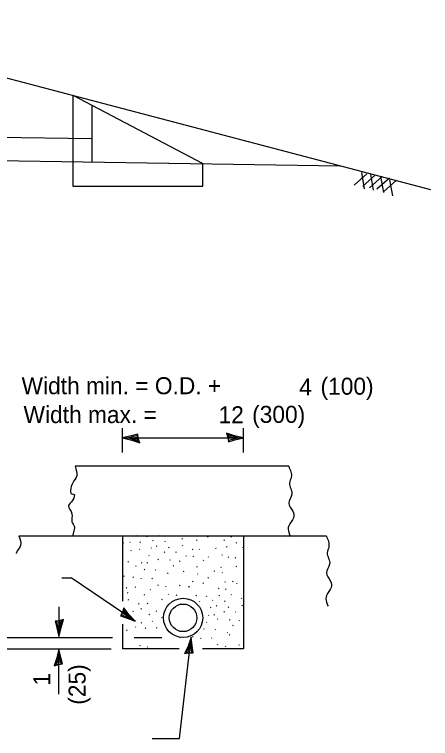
# Model space of a CAD drawing. Extents: x 600886 to 602246, y 1107 to 1547.
# Drawn here: x 601873.7 to 601932.4, y 1211.6 to 1313.7 of the extents above; entities that cross this region are included whole.
import ezdxf

# ---------------------------------------------------------------- set-up
doc = ezdxf.new("R2010")
doc.units = 0
for name, color, linetype in [('Design_EX_Roadway Dimensions', 7, 'Continuous'), ('Design_EX_Roadway Notes', 7, 'Continuous'), ('Drainage_PR_Pipe Culvert', 7, 'Continuous'), ('XSC_Exist Ground', 7, 'Continuous')]:
    doc.layers.add(name, color=color, linetype=linetype)

msp = doc.modelspace()

# ---------------------------------------------------------------- linework, layer by layer
at = {"layer": 'Design_EX_Roadway Dimensions'}
for p, q in [((601888.92, 1251.97), (601888.92, 1255.36)), ((601905.97, 1251.97), (601905.97, 1255.36)), ((601888.92, 1254), (601905.97, 1254)), ((601879.92, 1230.17), (601879.92, 1226)), ((601849.17, 1225.85), (601887.49, 1225.85)), ((601890.52, 1225.85), (601894.45, 1225.85)), ((601896.92, 1211.59), (601898.6, 1225.87)), ((601849.17, 1224.24), (601887.3, 1224.24)), ((601879.92, 1217.86), (601879.92, 1224.24)), ((601893.07, 1211.59), (601896.92, 1211.59))]:
    msp.add_line(p, q, dxfattribs=at)
for points in [[(601891.13, 1253.94), (601891.05, 1254.53), (601890.12, 1254.28), (601888.92, 1254), (601890.2, 1253.69), (601891.32, 1253.33), (601891.13, 1253.94), (601891.03, 1254.33), (601889.73, 1254), (601891.15, 1253.55), (601890.94, 1254.05), (601890.34, 1253.98), (601890.92, 1253.83)], [(601903.77, 1254.06), (601903.84, 1253.47), (601904.77, 1253.72), (601905.97, 1254), (601904.69, 1254.32), (601903.57, 1254.67), (601903.77, 1254.06), (601903.87, 1253.67), (601905.17, 1254), (601903.75, 1254.45), (601903.96, 1253.95), (601904.55, 1254.02), (601903.98, 1254.18)], [(601879.98, 1228.21), (601879.39, 1228.13), (601879.65, 1227.2), (601879.92, 1226), (601880.24, 1227.28), (601880.59, 1228.4), (601879.98, 1228.21), (601879.59, 1228.11), (601879.92, 1226.81), (601880.37, 1228.23), (601879.87, 1228.02), (601879.94, 1227.42), (601880.1, 1228)], [(601898.28, 1223.69), (601898.88, 1223.7), (601898.73, 1224.65), (601898.6, 1225.87), (601898.14, 1224.64), (601897.66, 1223.57), (601898.28, 1223.69), (601898.68, 1223.74), (601898.5, 1225.07), (601897.89, 1223.71), (601898.42, 1223.86), (601898.42, 1224.47), (601898.19, 1223.91)], [(601879.86, 1222.04), (601880.45, 1222.11), (601880.2, 1223.04), (601879.92, 1224.24), (601879.61, 1222.96), (601879.26, 1221.84), (601879.86, 1222.04), (601880.25, 1222.14), (601879.92, 1223.43), (601879.47, 1222.01), (601879.97, 1222.22), (601879.91, 1222.82), (601879.75, 1222.25)]]:
    msp.add_lwpolyline(points, dxfattribs=at)
at = {"layer": 'Design_EX_Roadway Notes'}
for p in [(601880.34, 1234.27), (601890.69, 1228.13)]:
    msp.add_line(p, (601881.65, 1234.27), dxfattribs=at)
msp.add_lwpolyline([(601888.9, 1229.42), (601888.63, 1228.89), (601889.55, 1228.58), (601890.69, 1228.13), (601889.81, 1229.11), (601889.08, 1230.03), (601888.9, 1229.42), (601888.76, 1229.04), (601890.03, 1228.59), (601889.1, 1229.75), (601888.99, 1229.22), (601889.53, 1228.94), (601889.14, 1229.4)], dxfattribs=at)
at = {"layer": 'Drainage_PR_Pipe Culvert'}
for p, q in [((601881.88, 1302.34), (601881.88, 1289.53)), ((601881.88, 1302.34), (601900.24, 1292.72)), ((601884.55, 1300.94), (601884.55, 1292.93)), ((601793.05, 1297.6), (601884.55, 1296.24)), ((601793, 1294.29), (601919.61, 1292.41)), ((601900.24, 1289.53), (601900.24, 1292.7)), ((601881.88, 1289.53), (601900.24, 1289.53)), ((601912.35, 1250), (601882.21, 1250)), ((601905.97, 1240.16), (601874.28, 1240.16)), ((601888.92, 1240.16), (601888.92, 1230.99)), ((601890.91, 1240.15), (601890.83, 1240.23)), ((601894.2, 1240.12), (601894.12, 1240.19)), ((601897.71, 1240.14), (601897.64, 1240.21)), ((601905.97, 1240.16), (601905.97, 1224.24)), ((601917.67, 1240.16), (601905.97, 1240.16)), ((601889.09, 1239.12), (601889.02, 1239.2)), ((601890, 1239.24), (601889.93, 1239.32)), ((601891.43, 1239.27), (601891.35, 1239.35)), ((601892.4, 1240), (601892.32, 1240.08)), ((601893.24, 1239.45), (601893.17, 1239.53)), ((601894.97, 1239.35), (601894.9, 1239.42)), ((601897.34, 1239.73), (601897.26, 1239.8)), ((601899.41, 1239.53), (601899.33, 1239.61)), ((601900.98, 1240.01), (601900.9, 1240.08)), ((601903.28, 1239.55), (601903.2, 1239.63)), ((601904.26, 1240.02), (601904.19, 1240.1)), ((601905.02, 1239.14), (601904.94, 1239.22)), ((601890.18, 1238.03), (601890.11, 1238.11)), ((601891.36, 1238.24), (601891.29, 1238.32)), ((601893, 1238.43), (601892.93, 1238.5)), ((601893.78, 1238.68), (601893.7, 1238.75)), ((601895.47, 1238.5), (601895.39, 1238.58)), ((601897.41, 1238.73), (601897.34, 1238.81)), ((601898.87, 1238.2), (601898.79, 1238.28)), ((601899.77, 1238.26), (601899.7, 1238.33)), ((601902.13, 1238.37), (601902.06, 1238.45)), ((601903.67, 1238.61), (601903.59, 1238.69)), ((601905.94, 1238.52), (601905.87, 1238.6)), ((601888.94, 1237.27), (601888.92, 1237.29)), ((601892.68, 1237.35), (601892.61, 1237.42)), ((601894.86, 1237.83), (601894.79, 1237.91)), ((601896.5, 1237.82), (601896.42, 1237.89)), ((601897.95, 1237.28), (601897.87, 1237.36)), ((601898.94, 1237.21), (601898.87, 1237.28)), ((601901.05, 1237.17), (601900.97, 1237.24)), ((601903.03, 1237.43), (601902.96, 1237.51)), ((601903.89, 1237.11), (601903.81, 1237.19)), ((601904.88, 1237.04), (601904.8, 1237.11)), ((601889.73, 1236.48), (601889.65, 1236.56)), ((601891.65, 1236.32), (601891.58, 1236.39)), ((601892.41, 1236.35), (601892.33, 1236.42)), ((601893.96, 1236.8), (601893.88, 1236.88)), ((601895.68, 1236.71), (601895.61, 1236.79)), ((601897.02, 1236.59), (601896.94, 1236.67)), ((601900.39, 1236.67), (601900.32, 1236.75)), ((601890.83, 1235.86), (601890.76, 1235.94)), ((601892.03, 1235.4), (601891.95, 1235.47)), ((601893.62, 1235.32), (601893.55, 1235.4)), ((601896.14, 1235.89), (601896.06, 1235.97)), ((601897.59, 1235.11), (601897.52, 1235.18)), ((601899.48, 1235.76), (601899.4, 1235.83)), ((601901.92, 1235.14), (601901.84, 1235.22)), ((601902.89, 1235.68), (601902.82, 1235.76)), ((601903.02, 1234.95), (601902.94, 1235.03)), ((601905.01, 1235.8), (601904.93, 1235.87)), ((601889.17, 1234.44), (601889.09, 1234.52)), ((601890.44, 1234.32), (601890.36, 1234.4)), ((601891.59, 1234.08), (601891.52, 1234.15)), ((601893.11, 1234.14), (601893.03, 1234.21)), ((601895.32, 1234.89), (601895.24, 1234.97)), ((601899.55, 1234.76), (601899.48, 1234.84)), ((601901.01, 1234.23), (601900.93, 1234.3)), ((601893.96, 1233.17), (601893.88, 1233.24)), ((601895.08, 1232.96), (601895, 1233.03)), ((601897.02, 1233.14), (601896.94, 1233.21)), ((601898.29, 1232.96), (601898.21, 1233.03)), ((601898.35, 1232.96), (601898.27, 1233.03)), ((601898.86, 1233.71), (601898.79, 1233.79)), ((601900.32, 1233.47), (601900.24, 1233.55)), ((601903.45, 1233.62), (601903.37, 1233.69)), ((601904.5, 1233.71), (601904.42, 1233.79)), ((601905.09, 1233.42), (601905.01, 1233.5)), ((601889.5, 1232.83), (601889.43, 1232.91)), ((601889.7, 1232.09), (601889.62, 1232.17)), ((601890.78, 1232.9), (601890.7, 1232.97)), ((601892.86, 1232.56), (601892.79, 1232.64)), ((601895.41, 1231.89), (601895.33, 1231.97)), ((601902.53, 1232.7), (601902.45, 1232.78)), ((601903.53, 1232.63), (601903.45, 1232.7)), ((601889.78, 1231.1), (601889.7, 1231.17)), ((601892.05, 1231.8), (601891.97, 1231.88)), ((601894.53, 1231.14), (601894.45, 1231.21)), ((601896.56, 1231.77), (601896.48, 1231.85)), ((601899.32, 1231.74), (601899.24, 1231.82)), ((601899.83, 1230.87), (601899.76, 1230.94)), ((601900.8, 1231.59), (601900.73, 1231.67)), ((601901.65, 1231.05), (601901.58, 1231.12)), ((601902.61, 1231.71), (601902.53, 1231.79)), ((601903.38, 1230.94), (601903.3, 1231.01)), ((601904.29, 1231.85), (601904.22, 1231.93)), ((601905.75, 1231.32), (601905.67, 1231.4)), ((601891.23, 1230.56), (601891.15, 1230.64)), ((601891.58, 1229.85), (601891.5, 1229.93)), ((601892.47, 1230.59), (601892.4, 1230.67)), ((601901.41, 1230.02), (601901.33, 1230.09)), ((601902.19, 1230.27), (601902.11, 1230.35)), ((601903.88, 1230.09), (601903.8, 1230.17)), ((601905.82, 1230.33), (601905.75, 1230.4)), ((601890.46, 1229.49), (601890.39, 1229.57)), ((601892.76, 1229.03), (601892.68, 1229.11)), ((601893.74, 1229.5), (601893.67, 1229.58)), ((601901.09, 1228.94), (601901.01, 1229.02)), ((601901.88, 1229), (601901.8, 1229.08)), ((601903.27, 1229.43), (601903.2, 1229.5)), ((601904.91, 1229.41), (601904.83, 1229.49)), ((601891.61, 1227.85), (601891.54, 1227.93)), ((601893.15, 1228.1), (601893.07, 1228.17)), ((601894.5, 1228.62), (601894.43, 1228.7)), ((601900.82, 1227.94), (601900.74, 1228.02)), ((601902.36, 1228.4), (601902.29, 1228.47)), ((601904.09, 1228.3), (601904.01, 1228.38)), ((601905.42, 1228.18), (601905.35, 1228.26)), ((601888.92, 1227.71), (601888.92, 1224.24)), ((601889.55, 1226.83), (601889.47, 1226.91)), ((601890.8, 1227.3), (601890.73, 1227.37)), ((601892.17, 1227.12), (601892.09, 1227.2)), ((601893.77, 1227.15), (601893.69, 1227.23)), ((601900.44, 1226.99), (601900.36, 1227.07)), ((601902.03, 1226.91), (601901.95, 1226.99)), ((601904.55, 1227.49), (601904.47, 1227.56)), ((601897.11, 1225.78), (601897.03, 1225.85)), ((601898.85, 1225.91), (601898.77, 1225.99)), ((601903.73, 1226.49), (601903.65, 1226.56)), ((601904.03, 1226.18), (601903.95, 1226.26)), ((601905.97, 1226.73), (601905.92, 1226.78)), ((601888.96, 1225.24), (601888.92, 1225.27)), ((601900, 1225.67), (601899.93, 1225.75)), ((601901.52, 1225.73), (601901.44, 1225.81)), ((601902.36, 1224.76), (601902.29, 1224.84)), ((601905.42, 1224.73), (601905.35, 1224.81)), ((601896.9, 1224.24), (601888.92, 1224.24)), ((601889.03, 1224.24), (601888.96, 1224.32)), ((601891.4, 1224.63), (601891.33, 1224.7)), ((601892.49, 1224.44), (601892.42, 1224.51)), ((601905.97, 1224.24), (601900.2, 1224.24)), ((601903.48, 1224.55), (601903.41, 1224.63))]:
    msp.add_line(p, q, dxfattribs=at)
for radius in [2.76, 1.95]:
    msp.add_circle((601897.45, 1228.62), radius, dxfattribs=at)
for points in [[(601882.21, 1250), (601882.44, 1248.67), (601881.87, 1247.65), (601881.87, 1246.05), (601881.99, 1246.05), (601881.87, 1245.25), (601881.3, 1244.45), (601881.76, 1243.31), (601881.76, 1242.16), (601882.1, 1241.48), (601881.99, 1240.68), (601881.87, 1240.22)], [(601912.35, 1250), (601912.7, 1248.45), (601912.47, 1247.65), (601912.81, 1246.05), (601912.35, 1244.79), (601912.92, 1243.65), (601913.04, 1242.73), (601912.35, 1241.59), (601912.35, 1240.68), (601912.58, 1240.11)], [(601874.28, 1240.16), (601874.51, 1238.83), (601873.93, 1237.8), (601873.9, 1237.69)], [(601917.67, 1240.16), (601918.01, 1238.6), (601917.79, 1237.8), (601918.13, 1236.21), (601917.67, 1234.95), (601918.24, 1233.81), (601918.36, 1232.89), (601917.67, 1231.75), (601917.67, 1230.84), (601917.9, 1230.27)]]:
    msp.add_spline(points, degree=3, dxfattribs=at)
at = {"layer": 'XSC_Exist Ground'}
for p, q in [((601838.49, 1313.75), (601932.36, 1289.06)), ((601923.39, 1291.26), (601921.59, 1289.67)), ((601922.6, 1291.44), (601923.02, 1289.16)), ((601923.87, 1291.23), (601924.29, 1288.95)), ((601924.61, 1291.1), (601922.81, 1289.51)), ((601925.56, 1290.89), (601923.76, 1289.3)), ((601926.57, 1290.67), (601924.77, 1289.09)), ((601925.3, 1290.91), (601925.72, 1288.64)), ((601927.57, 1290.36), (601925.77, 1288.77)), ((601926.57, 1290.44), (601926.99, 1288.16))]:
    msp.add_line(p, q, dxfattribs=at)

# ---------------------------------------------------------------- texts
at = {"layer": 'Design_EX_Roadway Dimensions'}
for s, p in [('Width min. = O.D. +', (601874.65, 1260.17)), ('(100)', (601916.84, 1260.1)), ('4', (601913.83, 1259.99)), ('Width max. =', (601874.93, 1256.1)), ('(300)', (601907.19, 1256.13)), ('12', (601902.45, 1256.07))]:
    msp.add_text(s, height=2.4, dxfattribs=at).set_placement(p)
for s, p in [('(25)', (601883.69, 1216.36)), ('1', (601878.71, 1219.06))]:
    msp.add_text(s, height=2.4, rotation=90, dxfattribs=at).set_placement(p)

doc.saveas('drawing.dxf')
